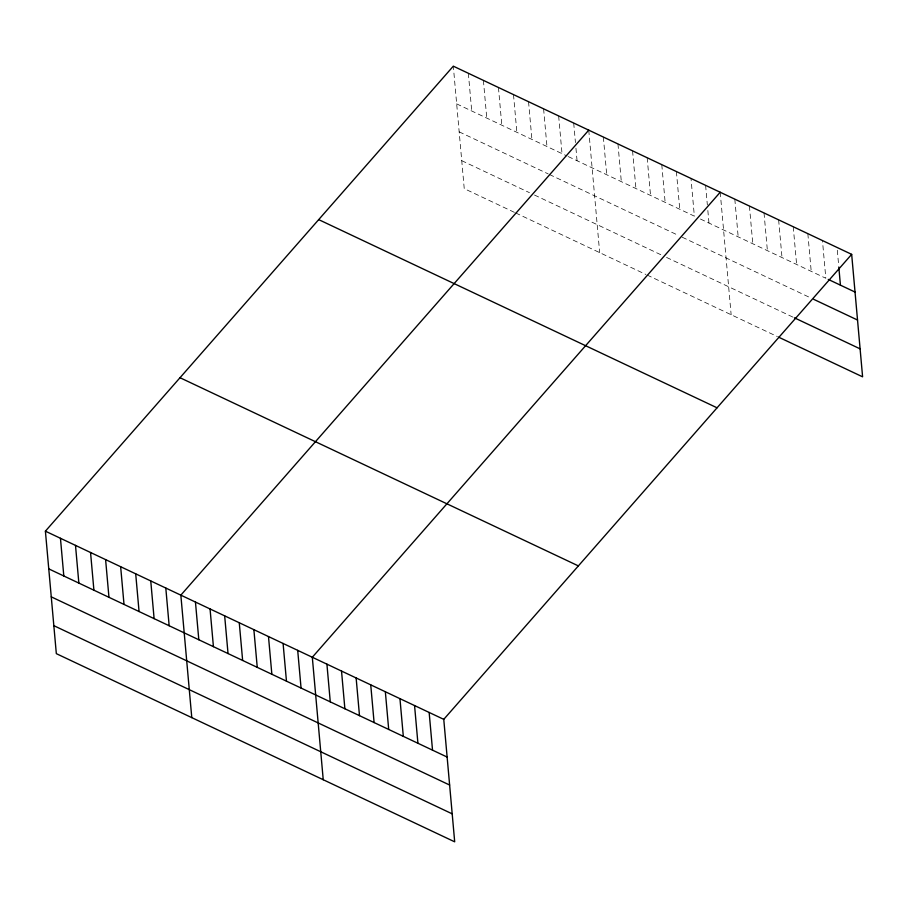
<?xml version="1.0" encoding="UTF-8"?>
<svg xmlns="http://www.w3.org/2000/svg" width="908" height="908" viewBox="0 0 908 908"><rect width="100%" height="100%" fill="white"/><g stroke="black" fill="none" stroke-linecap="round" stroke-linejoin="round"><path stroke-width="0.68" stroke-dasharray="4.54 3.41" d="M456.667 103.875L567.035 156.006M568.283 156.596L694.359 216.149L690.999 178.456M700.443 219.032L825.826 278.257L822.455 240.552M459.164 131.853L548.205 173.905M549.465 174.506L678.594 235.501M682.249 237.226L810.061 297.608M461.741 160.671L529.455 192.666M534.471 195.027L661.694 255.125M666.563 257.429L793.161 317.233M514.393 212.347L464.238 188.648L453.308 66.171M515.653 212.937L645.928 274.477M647.154 275.056L777.396 336.573M837.312 250.245L838.686 265.601M807.848 233.651L811.219 271.356M793.24 226.75L796.611 264.455M778.633 219.849L782.004 257.554M764.025 212.949L767.396 250.653M749.418 206.048L752.789 243.753M734.81 199.158L738.181 236.852M720.203 192.258L731.144 314.724M705.607 185.357L707.343 204.902M707.843 210.486L708.966 223.05M676.392 171.555L679.751 209.249M661.784 164.654L665.144 202.359M647.177 157.754L650.537 195.458M632.57 150.853L635.929 188.558M617.962 143.952L621.322 181.657M603.355 137.051L606.714 174.756M588.747 130.15L599.677 252.628M573.697 123.045L575.445 142.59M575.944 148.174L577.057 160.75M558.647 115.94L562.018 153.634M543.597 108.824L546.968 146.529M528.547 101.719L531.918 139.412M513.497 94.602L516.868 132.307M498.447 87.497L501.818 125.202M483.397 80.392L486.767 118.085M468.346 73.276L471.717 110.98"/><path stroke-width="1.36" d="M851.67 254.353L443.762 719.352L454.692 841.83L56.33 653.646L45.4 531.169L453.308 66.171L851.67 254.353L862.6 376.831L778.61 337.152M588.747 130.15L180.84 595.149L191.781 717.626M720.203 192.258L312.307 657.256L323.237 779.734M828.255 279.403L855.03 292.058M813.716 299.334L857.527 320.025M794.375 317.8L860.103 348.854M318.697 219.623L717.059 407.805M180.011 377.717L578.373 565.9M45.4 531.169L443.762 719.352M48.76 568.873L447.133 757.056M51.257 596.851L449.63 785.034M53.833 625.669L452.207 813.852M838.81 266.997L840.422 285.157M429.155 712.451L432.526 750.156M414.559 705.55L417.918 743.255M399.951 698.649L403.311 736.354M385.344 691.748L388.703 729.453M370.736 684.848L374.096 722.552M356.129 677.958L359.489 715.652M341.522 671.057L344.881 708.751M326.914 664.157L330.274 701.85M297.699 650.355L301.059 688.048M283.092 643.454L286.463 681.159M268.484 636.553L271.855 674.258M253.877 629.653L257.248 667.357M239.269 622.752L242.64 660.457M224.662 615.851L228.033 653.556M210.054 608.95L213.425 646.655M195.447 602.049L198.818 639.754M165.801 588.043L169.16 625.748M150.751 580.938L154.11 618.632M135.701 573.822L139.06 611.527M120.65 566.717L124.01 604.422M105.6 559.612L108.96 597.305M90.55 552.495L93.91 590.2M75.5 545.39L78.86 583.095M60.45 538.285L63.81 575.978"/></g></svg>
